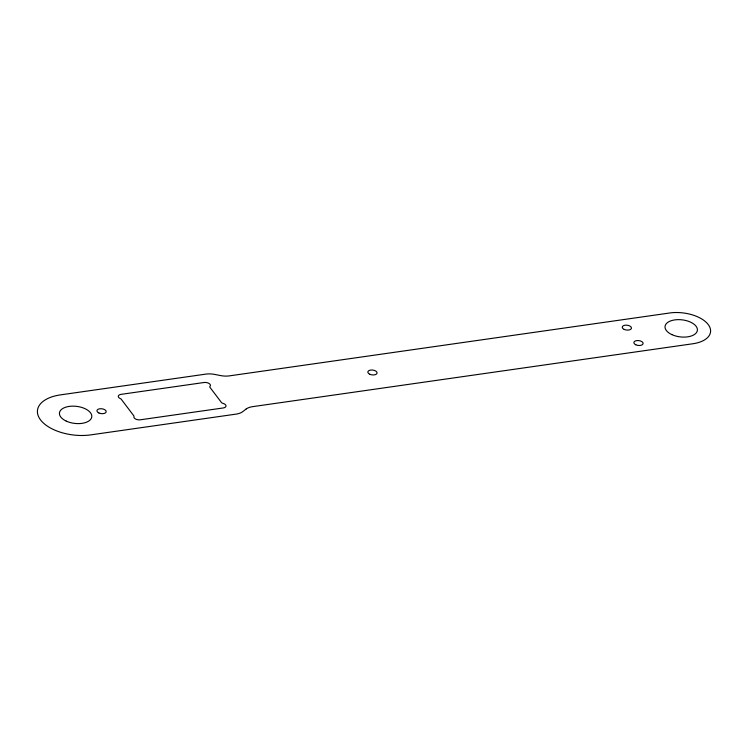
<?xml version="1.0" encoding="UTF-8"?>
<svg xmlns="http://www.w3.org/2000/svg" width="748" height="748" viewBox="0 0 748 748"><rect width="100%" height="100%" fill="white"/><g stroke="black" fill="none" stroke-linecap="round" stroke-linejoin="round"><path stroke-width="1.12" d="M245.98 409.137L242.773 411.624A14.773 7.789 6.9 0 1 236.088 414.121L90.751 434.878A38.41 20.243 6.9 0 1 40.532 419.89A38.41 20.243 6.9 0 1 60.466 394.879L205.822 374.122A14.773 7.789 6.9 0 1 214.611 374.402L220.595 375.58A14.773 7.789 6.9 0 0 229.393 375.87L668.151 313.216A29.546 15.568 6.9 0 1 707.898 324.136A29.546 15.568 6.9 0 1 692.77 343.771L252.665 406.641A14.773 7.789 6.9 0 0 245.98 409.137M203.952 382.518L121.083 394.355A4.656 2.45 6.9 0 0 118.306 396.169A4.656 2.45 6.9 0 0 120.391 398.619A2.328 1.225 6.9 0 1 121.251 399.245L133.798 415.813A2.328 1.225 6.9 0 1 133.957 416.533A4.656 2.45 6.9 0 0 135.631 419.048A4.656 2.45 6.9 0 0 140.344 419.796L223.213 407.959A4.656 2.45 6.9 0 0 226.008 405.827A4.656 2.45 6.9 0 0 222.848 403.322A2.328 1.225 6.9 0 1 221.455 402.518L209.964 387.342A2.328 1.225 6.9 0 1 209.992 386.342A4.656 2.45 6.9 0 0 209.103 383.509A4.656 2.45 6.9 0 0 203.952 382.518M98.895 412.98A4.656 2.45 6.9 0 0 106.179 411.83A4.656 2.45 6.9 0 0 99.634 408.791A4.656 2.45 6.9 0 0 98.895 412.98M671.844 334.599A16.288 8.583 6.9 0 0 697.342 330.569A16.288 8.583 6.9 0 0 674.434 319.948A16.288 8.583 6.9 0 0 671.844 334.599M635.828 344.8A4.656 2.45 6.9 0 0 643.112 343.65A4.656 2.45 6.9 0 0 636.567 340.611A4.656 2.45 6.9 0 0 635.828 344.8M624.178 329.41A4.656 2.45 6.9 0 0 631.462 328.26A4.656 2.45 6.9 0 0 624.917 325.23A4.656 2.45 6.9 0 0 624.178 329.41M369.793 374.262A4.656 2.45 6.9 0 0 377.076 373.112A4.656 2.45 6.9 0 0 370.531 370.073A4.656 2.45 6.9 0 0 369.793 374.262M66.254 421.105A16.288 8.583 6.9 0 0 91.742 417.075A16.288 8.583 6.9 0 0 68.835 406.454A16.288 8.583 6.9 0 0 66.254 421.105"/></g></svg>
